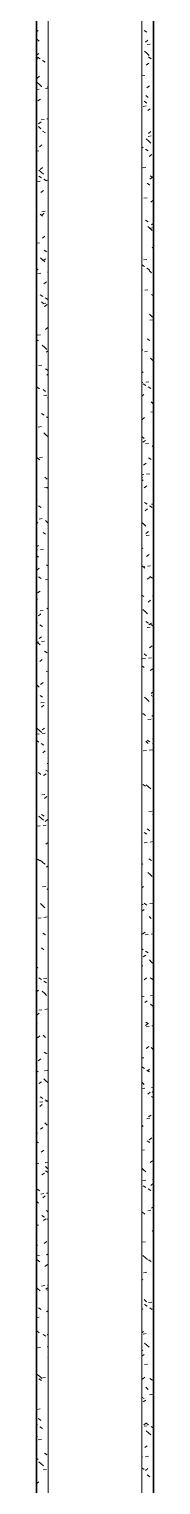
# Model space of a CAD drawing. Header units: millimetres. Extents: x -4948 to 42228, y -4856 to 69378.
# Drawn here: x 16096 to 16221, y 10719 to 12279 of the extents above; entities that cross this region are included whole.
import ezdxf

# ---------------------------------------------------------------- set-up
doc = ezdxf.new("R2010")
doc.units = ezdxf.units.MM
for name, color, linetype, lineweight in [('A-WALL', 113, 'Continuous', 13), ('A-WALL-PATT', 111, 'Continuous', 13), ('I-WALL', 2, 'Continuous', 13)]:
    doc.layers.add(name, color=color, linetype=linetype, lineweight=lineweight)

# ---------------------------------------------------------------- blocks, each defined once
blk = doc.blocks.new('27ELB-RD-AR-0000-BIM_rvt-1-1 этаж отм_ _0_000 лотки')
at = {"layer": 'A-WALL', "color": 252, "lineweight": 9}
for p, q in [((16108.9, 5232.1), (16108.9, 16592.1)), ((16208.9, 5232.1), (16208.9, 13742.1))]:
    blk.add_line(p, q, dxfattribs=at)
at = {"layer": 'A-WALL-PATT', "color": 252, "linetype": 'Continuous', "lineweight": 9}
for p, q in [((16096.4, 12275.9), (16098.2, 12277.3)), ((16211.2, 12277.4), (16214, 12275.6)), ((16096.7, 12268.2), (16099.2, 12266)), ((16212.7, 12264.9), (16215.4, 12266.9)), ((16214.6, 12262.4), (16217.9, 12262.9)), ((16220.9, 12263.3), (16221.4, 12263.3)), ((16096.4, 12250.8), (16099, 12252.8)), ((16096.4, 12246.9), (16097.9, 12247.1)), ((16097.4, 12248.8), (16100.3, 12247)), ((16102.8, 12245.4), (16105.6, 12243.6)), ((16211.8, 12255.1), (16214.1, 12253)), ((16214.1, 12253), (16214.1, 12253)), ((16214.1, 12253), (16216.6, 12250.7)), ((16216.1, 12249), (16218.9, 12247.2)), ((16097.1, 12226.3), (16099.8, 12228.4)), ((16208.9, 12228.8), (16212.1, 12229.2)), ((16213.5, 12240.4), (16216.2, 12242.4)), ((16096.4, 12214), (16099.2, 12214.4)), ((16097.2, 12221.7), (16099.6, 12219.5)), ((16099.6, 12219.5), (16099.6, 12219.5)), ((16099.6, 12219.5), (16102, 12217.2)), ((16106.2, 12215.3), (16108.9, 12215.6)), ((16107.7, 12217), (16108.9, 12216.3)), ((16214.3, 12215.9), (16217, 12218)), ((16097.9, 12201.9), (16100.6, 12203.9)), ((16210.2, 12196.1), (16213.5, 12196.5)), ((16211.4, 12201.5), (16214.3, 12199.7)), ((16213, 12207.8), (16215.5, 12205.6)), ((16220.5, 12197.5), (16221.4, 12197.6)), ((16101.3, 12181.8), (16104.6, 12182.2)), ((16107.6, 12182.6), (16108.9, 12182.8)), ((16215.1, 12191.5), (16217.8, 12193.5)), ((16098.5, 12174.4), (16100.9, 12172.1)), ((16098.7, 12177.4), (16101.4, 12179.4)), ((16103, 12169.5), (16105.9, 12167.7)), ((16215.9, 12167), (16218.6, 12169)), ((16099.5, 12152.9), (16102.2, 12155)), ((16208.9, 12152.6), (16210.1, 12151.8)), ((16212.7, 12150.2), (16215.5, 12148.4)), ((16213.5, 12161.2), (16215.8, 12159.1)), ((16215.6, 12163.9), (16218.9, 12164.4)), ((16215.8, 12159.1), (16215.8, 12159.1)), ((16215.8, 12159.1), (16218.3, 12156.8)), ((16096.4, 12148.2), (16098.8, 12148.6)), ((16096.4, 12148.4), (16096.8, 12148.1)), ((16216.7, 12142.5), (16219.4, 12144.6)), ((16098.9, 12121.5), (16101.7, 12119.7)), ((16099, 12127.8), (16101.3, 12125.7)), ((16100.3, 12128.4), (16103, 12130.5)), ((16101.3, 12125.7), (16101.3, 12125.7)), ((16101.3, 12125.7), (16103.8, 12123.4)), ((16104.3, 12118.1), (16107.1, 12116.3)), ((16209.7, 12130.3), (16213.1, 12130.7)), ((16217.5, 12118), (16220.2, 12120.1)), ((16217.6, 12121.8), (16220.4, 12120)), ((16096.9, 12115.4), (16100.2, 12115.9)), ((16101.1, 12104), (16103.8, 12106)), ((16107.2, 12116.8), (16108.9, 12117)), ((16214.7, 12114), (16217.2, 12111.7)), ((16211.1, 12097.6), (16214.4, 12098)), ((16218.3, 12093.6), (16221, 12095.6)), ((16096.4, 12072.6), (16097.1, 12072.2)), ((16100.2, 12080.5), (16102.7, 12078.3)), ((16101.9, 12079.5), (16104.6, 12081.5)), ((16102.2, 12083.2), (16105.6, 12083.7)), ((16108.6, 12084.1), (16108.9, 12084.1)), ((16212.9, 12074.2), (16215.7, 12072.4)), ((16102.7, 12055), (16105.4, 12057.1)), ((16215.2, 12067.4), (16217.6, 12065.2)), ((16216.5, 12065.4), (16219.8, 12065.8)), ((16217.6, 12065.2), (16217.6, 12065.2)), ((16217.6, 12065.2), (16220, 12063)), ((16219.1, 12069.1), (16221.4, 12070.8)), ((16096.4, 12049.6), (16099.7, 12050)), ((16104.5, 12042.2), (16107.3, 12040.4)), ((16219.9, 12044.6), (16221.4, 12045.7)), ((16100.7, 12034), (16103, 12031.8)), ((16103, 12031.8), (16103, 12031.8)), ((16103, 12031.8), (16105.5, 12029.5)), ((16103.5, 12030.6), (16106.2, 12032.6)), ((16208.9, 12026.2), (16211.6, 12024.5)), ((16210.7, 12031.8), (16214, 12032.2)), ((16096.4, 12022.1), (16098.3, 12020.9)), ((16097.8, 12016.9), (16101.1, 12017.3)), ((16108.1, 12018.3), (16108.9, 12018.3)), ((16214.1, 12022.9), (16217, 12021.1)), ((16216.5, 12020.1), (16219, 12017.9)), ((16220.7, 12020.2), (16221.4, 12020.6)), ((16100.4, 11994.3), (16103.2, 11992.5)), ((16104.3, 12006.1), (16107, 12008.1)), ((16208.9, 11998.6), (16209.1, 11998.7)), ((16212.1, 11999.1), (16215.4, 11999.5)), ((16219, 11994.5), (16221.4, 11993)), ((16101.9, 11986.7), (16104.4, 11984.4)), ((16103.2, 11984.7), (16106.5, 11985.2)), ((16105.1, 11981.6), (16107.8, 11983.7)), ((16105.8, 11990.9), (16108.6, 11989.1)), ((16217, 11973.5), (16219.3, 11971.4)), ((16217.4, 11966.9), (16220.8, 11967.3)), ((16219.3, 11971.4), (16219.3, 11971.4)), ((16219.3, 11971.4), (16221.4, 11969.5)), ((16097.4, 11951.1), (16100.7, 11951.5)), ((16105.9, 11957.1), (16108.6, 11959.2)), ((16214.4, 11946.9), (16217.2, 11945.1)), ((16096.4, 11946.3), (16098.6, 11944.9)), ((16102.4, 11940.1), (16104.8, 11938)), ((16104.8, 11938), (16104.8, 11938)), ((16104.8, 11938), (16107.3, 11935.7)), ((16106.7, 11932.7), (16108.9, 11934.3)), ((16208.9, 11935.8), (16209.4, 11936.2)), ((16208.9, 11934.8), (16209.6, 11934.1)), ((16211.6, 11933.2), (16214.9, 11933.7)), ((16098.7, 11918.4), (16102.1, 11918.8)), ((16218.2, 11926.3), (16220.7, 11924)), ((16106, 11914.9), (16108.8, 11913.1)), ((16107.5, 11908.2), (16108.9, 11909.2)), ((16208.9, 11910.7), (16210.2, 11911.8)), ((16208.9, 11900), (16210, 11900.1)), ((16213, 11900.5), (16216.3, 11901)), ((16097, 11895.4), (16099.8, 11893.6)), ((16103.7, 11892.8), (16106.2, 11890.6)), ((16104.1, 11886.2), (16107.4, 11886.6)), ((16108.3, 11883.7), (16108.9, 11884.2)), ((16208.9, 11885.6), (16211, 11887.3)), ((16210.3, 11899), (16213.1, 11897.2)), ((16215.6, 11895.6), (16218.4, 11893.8)), ((16218.4, 11868.4), (16221.4, 11868.7)), ((16218.7, 11879.7), (16221, 11877.5)), ((16221, 11877.5), (16221, 11877.5)), ((16221, 11877.5), (16221.4, 11877.3)), ((16098.3, 11852.5), (16101.6, 11853)), ((16101.9, 11867), (16104.7, 11865.2)), ((16107.2, 11863.6), (16108.9, 11862.5)), ((16209.1, 11860.8), (16211.8, 11862.8)), ((16220.5, 11867.2), (16221.4, 11866.7)), ((16104.2, 11846.3), (16106.5, 11844.1)), ((16106.5, 11844.1), (16106.5, 11844.1)), ((16106.5, 11844.1), (16108.9, 11842)), ((16208.9, 11842.6), (16208.9, 11842.5)), ((16208.9, 11842.5), (16208.9, 11842.5)), ((16208.9, 11842.5), (16211.4, 11840.3)), ((16209.9, 11836.3), (16212.6, 11838.3)), ((16212.6, 11834.7), (16215.9, 11835.1)), ((16219.9, 11832.4), (16221.4, 11831.1)), ((16096.4, 11819.4), (16096.7, 11819.4)), ((16096.4, 11807.3), (16096.8, 11806.8)), ((16097.2, 11819.4), (16100, 11817.6)), ((16099.7, 11819.8), (16103, 11820.3)), ((16210.7, 11811.8), (16213.4, 11813.9)), ((16215.9, 11819.6), (16218.7, 11817.8)), ((16105.4, 11799), (16107.9, 11796.7)), ((16208.9, 11801.3), (16210.9, 11801.6)), ((16208.9, 11798.8), (16209.7, 11798.3)), ((16208.9, 11796.5), (16210.3, 11795.2)), ((16213.9, 11802), (16217.3, 11802.4)), ((16105.1, 11787.7), (16108.4, 11788.1)), ((16107.5, 11787.6), (16108.9, 11786.7)), ((16211.5, 11787.4), (16214.2, 11789.4)), ((16220.4, 11785.8), (16221.4, 11785)), ((16096.4, 11774.2), (16097, 11774.8)), ((16098.5, 11768.1), (16101.3, 11766.3)), ((16211.7, 11771.7), (16214.6, 11769.9)), ((16212.3, 11762.9), (16215, 11764.9)), ((16217.1, 11768.3), (16219.9, 11766.5)), ((16219.3, 11769.8), (16221.4, 11770.1)), ((16096.4, 11749.1), (16097.8, 11750.3)), ((16099.2, 11754), (16102.6, 11754.5)), ((16105.9, 11752.4), (16108.2, 11750.3)), ((16108.2, 11750.3), (16108.2, 11750.3)), ((16108.2, 11750.3), (16108.9, 11749.7)), ((16208.9, 11750.3), (16210.6, 11748.7)), ((16210.6, 11748.7), (16210.6, 11748.7)), ((16210.6, 11748.7), (16213.1, 11746.4)), ((16103.4, 11739.7), (16106.2, 11737.9)), ((16108.7, 11736.3), (16108.9, 11736.2)), ((16213.1, 11738.4), (16215.8, 11740.5)), ((16213.5, 11736.2), (16216.8, 11736.6)), ((16096.4, 11724.1), (16098.6, 11725.8)), ((16096.4, 11720.8), (16097.6, 11720.9)), ((16096.4, 11715), (16098.6, 11713)), ((16100.6, 11721.3), (16104, 11721.8)), ((16208.9, 11723), (16209.9, 11722.3)), ((16213.9, 11713.9), (16216.6, 11716)), ((16096.8, 11699.3), (16099.4, 11701.3)), ((16107.1, 11705.1), (16108.9, 11703.6)), ((16208.9, 11702.7), (16211.9, 11703.1)), ((16209.5, 11703.6), (16212, 11701.3)), ((16214.9, 11703.5), (16218.2, 11703.9)), ((16098.7, 11692.1), (16101.5, 11690.3)), ((16106, 11689.1), (16108.9, 11689.5)), ((16214.7, 11689.5), (16217.4, 11691.5)), ((16217.3, 11692.3), (16220.2, 11690.5)), ((16096.4, 11668.9), (16097.5, 11667.9)), ((16097.6, 11674.8), (16100.2, 11676.9)), ((16208.9, 11672.5), (16211.1, 11671)), ((16215.5, 11665), (16218.2, 11667)), ((16220.3, 11671.3), (16221.4, 11671.5)), ((16098.4, 11650.4), (16101, 11652.4)), ((16100.2, 11655.5), (16103.5, 11655.9)), ((16107.6, 11658.5), (16108.9, 11657.4)), ((16210, 11657), (16212.4, 11654.8)), ((16212.4, 11654.8), (16212.4, 11654.8)), ((16212.4, 11654.8), (16214.8, 11652.6)), ((16096.4, 11643.1), (16097.4, 11642.4)), ((16099.9, 11640.8), (16102.8, 11639)), ((16213.2, 11644.4), (16216, 11642.6)), ((16214.4, 11637.7), (16217.8, 11638.1)), ((16216.3, 11640.5), (16219, 11642.6)), ((16218.6, 11641), (16221.4, 11639.3)), ((16096.4, 11622.8), (16097.8, 11621.4)), ((16096.4, 11622.1), (16098.6, 11622.4)), ((16097.8, 11621.4), (16097.8, 11621.4)), ((16097.8, 11621.4), (16100.3, 11619.1)), ((16099.2, 11625.9), (16101.8, 11627.9)), ((16101.6, 11622.8), (16104.9, 11623.2)), ((16100, 11601.4), (16102.6, 11603.5)), ((16104.8, 11612.4), (16107.7, 11610.6)), ((16209.5, 11604.1), (16212.8, 11604.6)), ((16211.3, 11609.7), (16213.7, 11607.5)), ((16215.8, 11605), (16219.2, 11605.4)), ((16217.1, 11616.1), (16219.8, 11618.1)), ((16106.9, 11590.6), (16108.9, 11590.9)), ((16208.9, 11596.7), (16211.4, 11595.1)), ((16217.9, 11591.6), (16220.6, 11593.6)), ((16096.7, 11576.3), (16099.2, 11574)), ((16100.8, 11576.9), (16103.4, 11579)), ((16221.2, 11572.8), (16221.4, 11572.8)), ((16100.2, 11564.8), (16103, 11563)), ((16101.1, 11557), (16104.5, 11557.4)), ((16211.8, 11563.1), (16214.1, 11561)), ((16214.1, 11561), (16214.1, 11561)), ((16214.1, 11561), (16216.6, 11558.7)), ((16218.7, 11567.1), (16221.4, 11569.1)), ((16218.8, 11565.1), (16221.4, 11563.4)), ((16101.6, 11552.5), (16104.2, 11554.5)), ((16209.8, 11545.5), (16212.6, 11543.7)), ((16219.5, 11542.7), (16221.4, 11544)), ((16097.2, 11529.7), (16099.6, 11527.6)), ((16099.6, 11527.6), (16099.6, 11527.6)), ((16099.6, 11527.6), (16102, 11525.3)), ((16102.4, 11528), (16105, 11530)), ((16215.4, 11539.1), (16218.7, 11539.6)), ((16096.4, 11523.5), (16099.5, 11523.9)), ((16096.4, 11516.7), (16098.9, 11515.1)), ((16101.4, 11513.5), (16104.2, 11511.7)), ((16102.5, 11524.3), (16105.8, 11524.7)), ((16213, 11515.9), (16215.5, 11513.6)), ((16214.7, 11517.2), (16217.5, 11515.4)), ((16220.1, 11513.7), (16221.4, 11512.9)), ((16220.3, 11518.2), (16221.4, 11519)), ((16103.2, 11503.5), (16105.8, 11505.6)), ((16210.4, 11505.6), (16213.8, 11506)), ((16216.8, 11506.4), (16220.1, 11506.9)), ((16098.5, 11482.4), (16100.9, 11480.2)), ((16104, 11479.1), (16106.6, 11481.1)), ((16106.3, 11485.1), (16108.9, 11483.5)), ((16107.9, 11492.1), (16108.9, 11492.2)), ((16221.1, 11493.7), (16221.4, 11493.9)), ((16210, 11469.6), (16212.9, 11467.8)), ((16213.5, 11469.3), (16215.8, 11467.1)), ((16215.8, 11467.1), (16215.8, 11467.1)), ((16215.8, 11467.1), (16218.3, 11464.9)), ((16102.1, 11458.5), (16105.4, 11458.9)), ((16104.8, 11454.6), (16107.4, 11456.6)), ((16099, 11435.8), (16101.3, 11433.7)), ((16101.3, 11433.7), (16101.3, 11433.7)), ((16101.3, 11433.7), (16103.8, 11431.4)), ((16101.6, 11437.6), (16104.5, 11435.8)), ((16105.6, 11430.1), (16108.2, 11432.2)), ((16208.9, 11439.6), (16209.3, 11439.7)), ((16216.3, 11440.6), (16219.7, 11441.1)), ((16220.3, 11437.8), (16221.4, 11437.1)), ((16097.1, 11424.9), (16100.4, 11425.4)), ((16103.5, 11425.8), (16106.8, 11426.2)), ((16211.3, 11418.3), (16214.1, 11416.5)), ((16214.7, 11422), (16217.2, 11419.8)), ((16106.4, 11405.6), (16108.9, 11407.5)), ((16208.9, 11409), (16209.1, 11409.2)), ((16211.4, 11407.1), (16214.7, 11407.5)), ((16217.7, 11407.9), (16221, 11408.4)), ((16097.5, 11389.7), (16100.4, 11387.9)), ((16100.2, 11388.6), (16102.7, 11386.3)), ((16102.9, 11386.2), (16105.7, 11384.4)), ((16108.8, 11393.6), (16108.9, 11393.6)), ((16216.2, 11389.9), (16219, 11388.1)), ((16107.2, 11381.2), (16108.9, 11382.5)), ((16208.9, 11383.9), (16209.9, 11384.7)), ((16208.9, 11373.9), (16208.9, 11373.9)), ((16215.2, 11375.4), (16217.6, 11373.3)), ((16217.6, 11373.3), (16217.6, 11373.3)), ((16217.6, 11373.3), (16220, 11371)), ((16103, 11359.9), (16106.3, 11360.4)), ((16107.8, 11357.9), (16108.9, 11357.2)), ((16108, 11356.7), (16108.9, 11357.4)), ((16208.9, 11358.9), (16210.7, 11360.3)), ((16100.7, 11342), (16103, 11339.9)), ((16103, 11339.9), (16103, 11339.9)), ((16103, 11339.9), (16105.5, 11337.6)), ((16208.9, 11341), (16210.3, 11341.2)), ((16211.5, 11342.3), (16214.3, 11340.5)), ((16217.3, 11342.1), (16220.6, 11342.5)), ((16098.1, 11326.4), (16101.4, 11326.8)), ((16104.4, 11327.2), (16107.7, 11327.7)), ((16108.8, 11332.2), (16108.9, 11332.3)), ((16208.9, 11333.8), (16211.5, 11335.8)), ((16216.5, 11328.2), (16218.9, 11325.9)), ((16103.1, 11310.3), (16106, 11308.5)), ((16209.6, 11309.3), (16212.3, 11311.3)), ((16212.3, 11308.6), (16215.7, 11309)), ((16218.7, 11309.4), (16221.4, 11309.7)), ((16096.4, 11297.6), (16096.9, 11298.1)), ((16101.9, 11294.7), (16104.4, 11292.5)), ((16208.9, 11293.5), (16210.2, 11292.6)), ((16096.4, 11289.3), (16096.9, 11289)), ((16210.4, 11284.8), (16213.1, 11286.8)), ((16212.8, 11291), (16215.6, 11289.2)), ((16217, 11281.6), (16219.3, 11279.4)), ((16219.3, 11279.4), (16219.3, 11279.4)), ((16219.3, 11279.4), (16221.4, 11277.6)), ((16096.4, 11272.5), (16097.7, 11273.6)), ((16096.4, 11260.4), (16097, 11260.5)), ((16099, 11262.4), (16101.8, 11260.6)), ((16104, 11261.4), (16107.3, 11261.8)), ((16208.9, 11275.2), (16209.8, 11275.3)), ((16211.2, 11260.3), (16213.9, 11262.4)), ((16217.7, 11262.6), (16220.5, 11260.8)), ((16096.4, 11247.4), (16098.5, 11249.1)), ((16102.4, 11248.1), (16104.8, 11246)), ((16104.4, 11259), (16107.2, 11257.2)), ((16104.8, 11246), (16104.8, 11246)), ((16104.8, 11246), (16107.2, 11243.7)), ((16105.3, 11228.7), (16108.7, 11229.1)), ((16208.9, 11242.9), (16209.6, 11242.2)), ((16208.9, 11242.3), (16211.2, 11242.6)), ((16212, 11235.9), (16214.7, 11237.9)), ((16218.2, 11243.6), (16221.4, 11244)), ((16218.2, 11234.3), (16220.7, 11232.1)), ((16096.4, 11213.5), (16097.2, 11213)), ((16096.7, 11222.6), (16099.3, 11224.6)), ((16099, 11227.9), (16102.3, 11228.3)), ((16213, 11215), (16215.8, 11213.2)), ((16097.5, 11198.1), (16100.1, 11200.2)), ((16103.7, 11200.9), (16106.1, 11198.6)), ((16212.8, 11211.4), (16215.5, 11213.4)), ((16213.3, 11210), (16216.6, 11210.5)), ((16219.6, 11210.9), (16221.4, 11211.1)), ((16096.4, 11194.6), (16096.5, 11194.7)), ((16104.6, 11183), (16107.4, 11181.2)), ((16213.6, 11186.9), (16216.3, 11189)), ((16218.7, 11187.7), (16221, 11185.6)), ((16221, 11185.6), (16221, 11185.6)), ((16221, 11185.6), (16221.4, 11185.3)), ((16098.3, 11173.7), (16100.9, 11175.7)), ((16208.9, 11176.6), (16210.8, 11176.8)), ((16208.9, 11167.1), (16211.7, 11165.3)), ((16096.4, 11163), (16098.4, 11161.7)), ((16096.4, 11161.8), (16097.9, 11162)), ((16099.1, 11149.2), (16101.7, 11151.2)), ((16104.2, 11154.3), (16106.5, 11152.2)), ((16104.9, 11162.9), (16108.2, 11163.3)), ((16106.5, 11152.2), (16106.5, 11152.2)), ((16106.5, 11152.2), (16108.9, 11150)), ((16214.2, 11163.7), (16217.1, 11161.9)), ((16214.4, 11162.4), (16217.1, 11164.5)), ((16208.9, 11150.6), (16208.9, 11150.6)), ((16208.9, 11150.6), (16208.9, 11150.6)), ((16208.9, 11150.6), (16211.4, 11148.3)), ((16208.9, 11143.7), (16212.2, 11144.1)), ((16215.2, 11138), (16217.9, 11140)), ((16219.2, 11145), (16221.4, 11145.3)), ((16219.9, 11140.5), (16221.4, 11139.2)), ((16099.9, 11124.7), (16102.5, 11126.8)), ((16100, 11129.4), (16103.3, 11129.8)), ((16100.5, 11135.1), (16103.3, 11133.3)), ((16105.8, 11131.7), (16108.7, 11129.9)), ((16106.3, 11130.2), (16108.9, 11130.5)), ((16219.1, 11135.3), (16221.4, 11133.9)), ((16096.4, 11115.3), (16096.8, 11114.9)), ((16105.4, 11107), (16107.9, 11104.8)), ((16208.9, 11104.5), (16210.3, 11103.2)), ((16214.2, 11111.5), (16217.5, 11112)), ((16216, 11113.5), (16218.7, 11115.5)), ((16220.5, 11112.3), (16221.4, 11112.5)), ((16096.4, 11096), (16097.5, 11096.1)), ((16100.7, 11100.2), (16103.3, 11102.3)), ((16216.8, 11089), (16219.5, 11091.1)), ((16220.4, 11093.9), (16221.4, 11093)), ((16096.4, 11087.2), (16098.7, 11085.7)), ((16101.5, 11075.8), (16104.1, 11077.8)), ((16208.9, 11077.9), (16211.7, 11078.3)), ((16214.5, 11087.7), (16217.3, 11085.9)), ((16096.4, 11063.1), (16098.8, 11063.4)), ((16105.8, 11064.4), (16108.9, 11064.8)), ((16105.9, 11060.4), (16108.2, 11058.3)), ((16108.2, 11058.3), (16108.2, 11058.3)), ((16108.2, 11058.3), (16108.9, 11057.7)), ((16208.9, 11058.4), (16210.6, 11056.7)), ((16217.6, 11064.6), (16220.3, 11066.6)), ((16102.3, 11051.3), (16104.9, 11053.3)), ((16106.1, 11055.7), (16108.9, 11053.9)), ((16209.8, 11045.2), (16213.1, 11045.6)), ((16210.6, 11056.7), (16210.6, 11056.7)), ((16210.6, 11056.7), (16213.1, 11054.5)), ((16218.4, 11040.1), (16221.1, 11042.1)), ((16220.1, 11046.5), (16221.4, 11046.7)), ((16097.1, 11036.2), (16099.9, 11034.4)), ((16100.9, 11030.8), (16104.2, 11031.3)), ((16103.1, 11026.8), (16105.7, 11028.9)), ((16107.2, 11031.7), (16108.9, 11031.9)), ((16210.4, 11039.8), (16213.2, 11038)), ((16215.7, 11036.4), (16218.5, 11034.6)), ((16096.4, 11023.1), (16098.6, 11021)), ((16107.1, 11013.2), (16108.9, 11011.6)), ((16209.5, 11011.6), (16212, 11009.4)), ((16215.2, 11013), (16218.5, 11013.4)), ((16219.2, 11015.6), (16221.4, 11017.3)), ((16096.4, 10997.4), (16098.4, 10997.6)), ((16102, 11007.8), (16104.8, 11006)), ((16103.9, 11002.4), (16106.5, 11004.4)), ((16107.3, 11004.4), (16108.9, 11003.4)), ((16220.6, 11008), (16221.4, 11007.5)), ((16104.7, 10977.9), (16107.3, 10979.9)), ((16209.3, 10979.3), (16212.7, 10979.8)), ((16220, 10991.2), (16221.4, 10992.2)), ((16096.4, 10976.9), (16097.5, 10975.9)), ((16096.5, 10964.5), (16099.8, 10964.9)), ((16106.8, 10965.8), (16108.9, 10966.1)), ((16107.6, 10966.6), (16108.9, 10965.5)), ((16210, 10965), (16212.4, 10962.9)), ((16220.8, 10966.7), (16221.4, 10967.1)), ((16097.3, 10960.2), (16100.1, 10958.4)), ((16105.5, 10953.4), (16108.1, 10955.5)), ((16212.4, 10962.9), (16212.4, 10962.9)), ((16212.4, 10962.9), (16214.8, 10960.6)), ((16216, 10960.5), (16218.8, 10958.7)), ((16108.2, 10933.1), (16108.9, 10933.2)), ((16208.9, 10939.7), (16209.8, 10939.1)), ((16210.7, 10946.6), (16214, 10947.1)), ((16221, 10948), (16221.4, 10948)), ((16096.4, 10930.8), (16097.8, 10929.4)), ((16097.8, 10929.4), (16097.8, 10929.4)), ((16097.8, 10929.4), (16100.3, 10927.2)), ((16101.8, 10932.3), (16105.2, 10932.7)), ((16106.3, 10929), (16108.9, 10930.9)), ((16107.6, 10928.4), (16108.9, 10927.6)), ((16208.9, 10932.4), (16209, 10932.5)), ((16211.3, 10917.8), (16213.7, 10915.5)), ((16098.5, 10908.9), (16101.4, 10907.1)), ((16107.1, 10904.5), (16108.9, 10905.9)), ((16208.9, 10907.3), (16209.8, 10908)), ((16211.8, 10912.5), (16214.7, 10910.7)), ((16216.1, 10914.5), (16219.4, 10914.9)), ((16217.2, 10909.1), (16220, 10907.3)), ((16096.4, 10898.7), (16099.3, 10899.1)), ((16096.7, 10884.3), (16099.2, 10882.1)), ((16103.4, 10880.5), (16106.3, 10878.7)), ((16107.9, 10880), (16108.9, 10880.8)), ((16108.8, 10877.1), (16108.9, 10877.1)), ((16208.9, 10882.2), (16210.6, 10883.6)), ((16210.3, 10880.8), (16213.6, 10881.3)), ((16211.8, 10871.2), (16214.1, 10869)), ((16097.4, 10866), (16100.7, 10866.4)), ((16107.7, 10867.3), (16108.9, 10867.5)), ((16108.7, 10855.5), (16108.9, 10855.7)), ((16208.9, 10863.9), (16210, 10863.2)), ((16208.9, 10857.2), (16211.4, 10859.1)), ((16214.1, 10869), (16214.1, 10869)), ((16214.1, 10869), (16216.6, 10866.8)), ((16211.7, 10848.1), (16215, 10848.6)), ((16097.2, 10837.7), (16099.6, 10835.6)), ((16098.8, 10833), (16101.6, 10831.2)), ((16099.6, 10835.6), (16099.6, 10835.6)), ((16099.6, 10835.6), (16102, 10833.3)), ((16102.8, 10833.8), (16106.1, 10834.2)), ((16209.5, 10832.6), (16212.2, 10834.6)), ((16213, 10823.9), (16215.5, 10821.6)), ((16217.4, 10833.2), (16220.3, 10831.4)), ((16208.9, 10813.4), (16211.2, 10811.9)), ((16210.3, 10808.1), (16213, 10810.1)), ((16217.1, 10815.9), (16220.4, 10816.4)), ((16096.4, 10795.9), (16096.6, 10796.1)), ((16097, 10800.1), (16100.3, 10800.6)), ((16096.4, 10784), (16097.5, 10783.2)), ((16098.5, 10790.5), (16100.9, 10788.2)), ((16100, 10781.6), (16102.8, 10779.8)), ((16211.1, 10783.6), (16213.8, 10785.7)), ((16211.2, 10782.3), (16214.5, 10782.7)), ((16213.3, 10785.3), (16216.1, 10783.5)), ((16213.5, 10777.3), (16215.8, 10775.2)), ((16218.7, 10781.9), (16221.4, 10780.1)), ((16096.4, 10770.8), (16097.4, 10771.6)), ((16098.3, 10767.4), (16101.7, 10767.9)), ((16108.7, 10768.8), (16108.9, 10768.8)), ((16215.8, 10775.2), (16215.8, 10775.2)), ((16215.8, 10775.2), (16218.3, 10772.9)), ((16096.4, 10745.8), (16098.2, 10747.1)), ((16104.9, 10753.2), (16107.7, 10751.4)), ((16208.9, 10749.1), (16209.6, 10749.2)), ((16211.9, 10759.2), (16214.6, 10761.2)), ((16212.6, 10749.6), (16215.9, 10750)), ((16099, 10743.9), (16101.3, 10741.7)), ((16101.3, 10741.7), (16101.3, 10741.7)), ((16101.3, 10741.7), (16103.8, 10739.5)), ((16103.7, 10735.3), (16107.1, 10735.7)), ((16208.9, 10737.6), (16211.5, 10735.9)), ((16212.7, 10734.7), (16215.4, 10736.7)), ((16214.7, 10730.1), (16217.2, 10727.8)), ((16096.4, 10720.7), (16099, 10722.7))]:
    blk.add_line(p, q, dxfattribs=at)
at = {"layer": 'I-WALL', "color": 252, "lineweight": 35}
for p, q in [((16096.4, 16592.1), (16096.4, 5232.1)), ((16221.4, 5232.1), (16221.4, 13729.6))]:
    blk.add_line(p, q, dxfattribs=at)

msp = doc.modelspace()

# ---------------------------------------------------------------- block references
at = {"lineweight": 5}
msp.add_blockref('27ELB-RD-AR-0000-BIM_rvt-1-1 этаж отм_ _0_000 лотки', (0, 0), dxfattribs=at)

doc.saveas('drawing.dxf')
